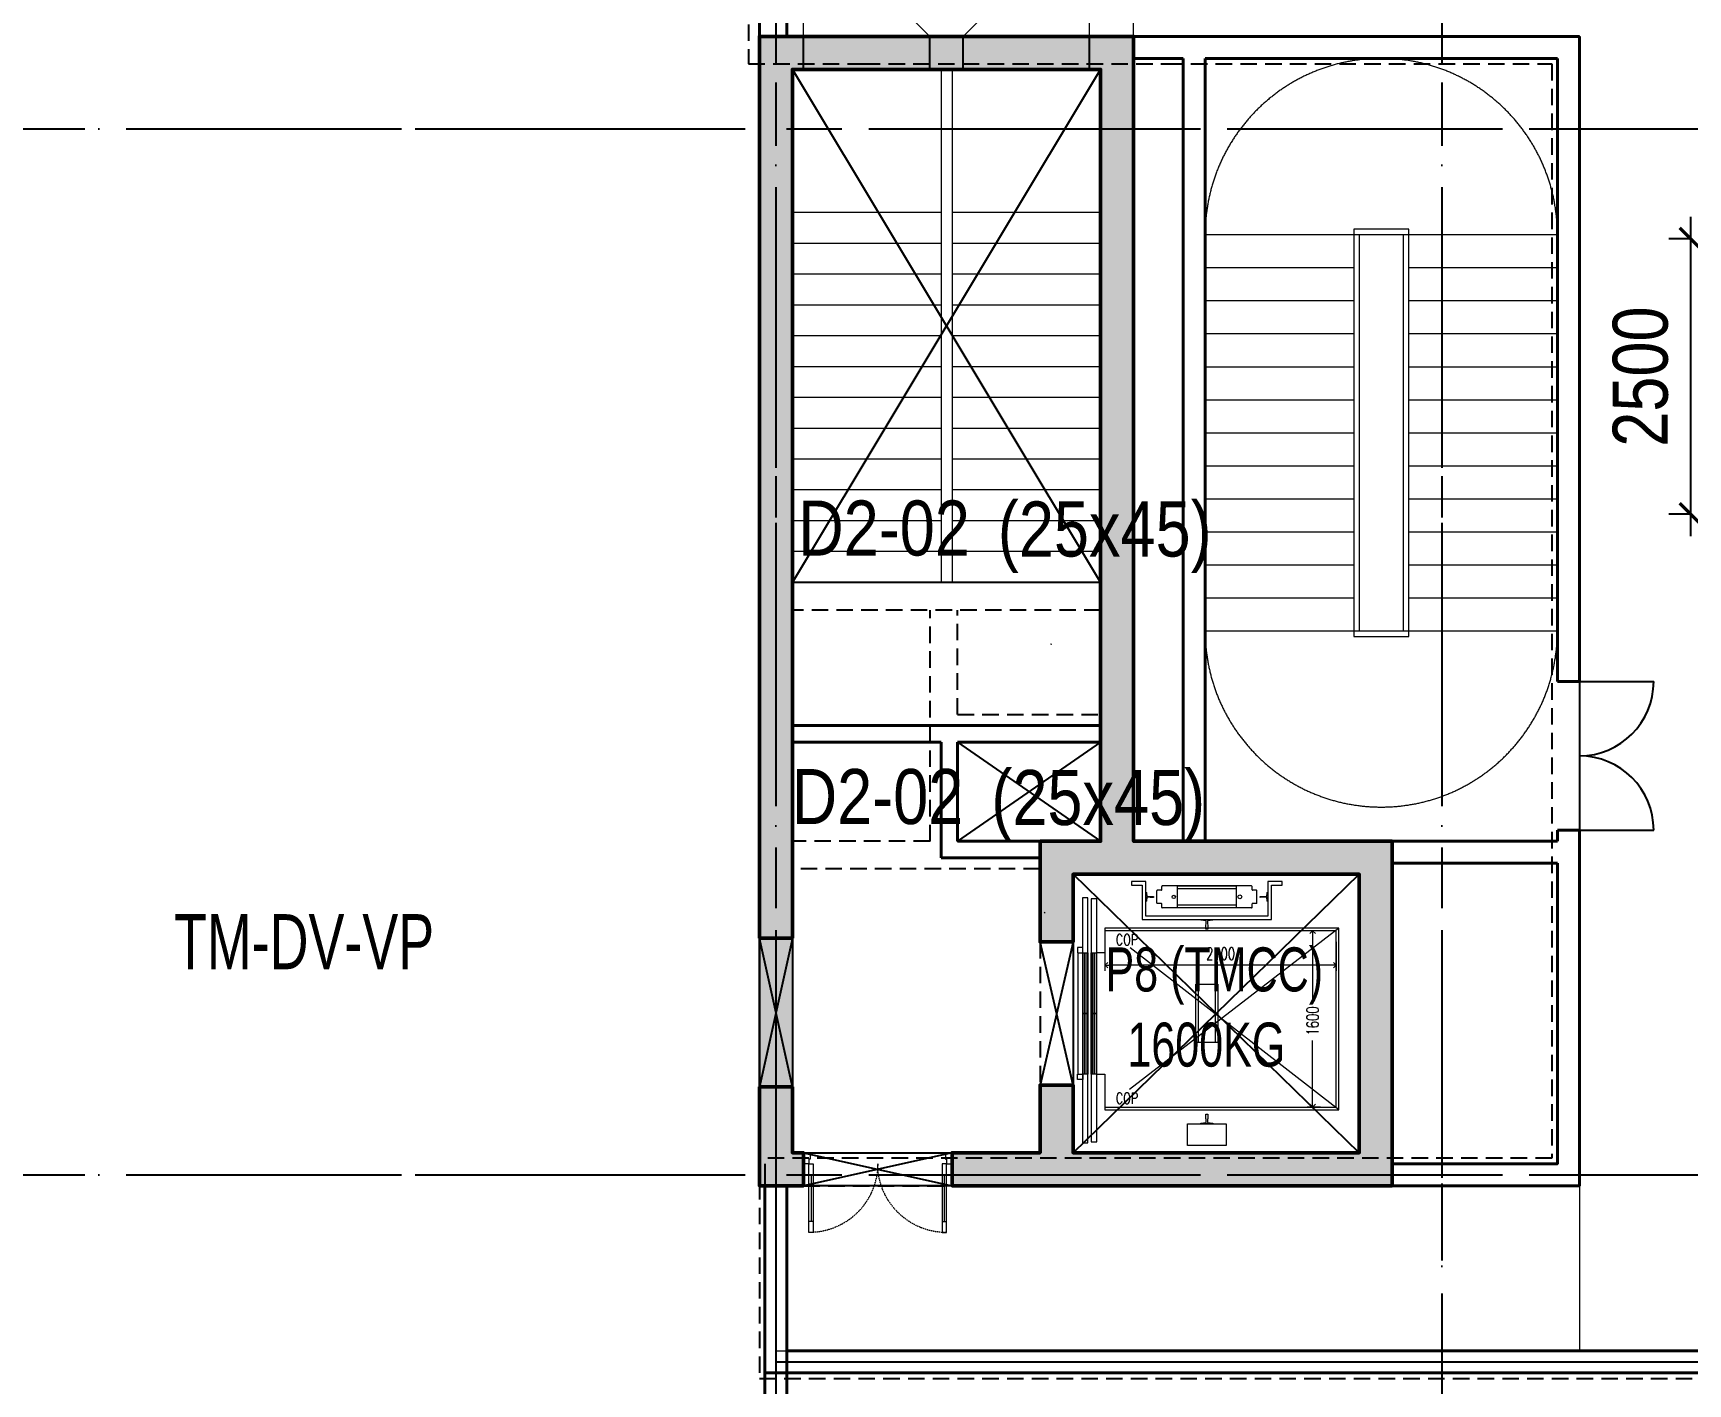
# Model space of a CAD drawing. Header units: millimetres. Extents: x -1534340 to 1713810, y -1348191 to 1114081.
# Drawn here: x 1315889 to 1330924, y -327226 to -314956 of the extents above; entities that cross this region are included whole.
import ezdxf
from ezdxf.enums import TextEntityAlignment as Align

# ---------------------------------------------------------------- set-up
doc = ezdxf.new("R2010")
doc.units = ezdxf.units.MM
doc.header["$LTSCALE"] = 100
doc.header["$PDMODE"] = 32
doc.header["$PDSIZE"] = 2.5
for name, pattern in [('CENTER2', [1.125, 0.75, -0.125, 0.125, -0.125]), ('DASHED', [4.5, 3, -1.5]), ('DASHED2', [0.375, 0.25, -0.125]), ('xref.asix of  podium$0$xref.asix of  podium$0$DASHDOT', [1, 0.5, -0.25, 0, -0.25]), ('xref.asix of  podium$0$xref.asix of  podium$0$Xref_ST_MBDV Cot vach 30.7.2022$0$ACAD_ISO02W100', [15, 12, -3]), ('Xref_ST_MBDV Cot vach 30.7.2022$0$HIDDEN2', [0.1875, 0.125, -0.0625])]:
    doc.linetypes.add(name, pattern=pattern)
for name, color, linetype in [('A-CORE-OTLN', 2, 'Continuous'), ('A-GLAZ', 135, 'Continuous'), ('ccu11-Khuat', 9, 'DASHED'), ('ccu11-Thay', 7, 'Continuous'), ('ccu12-Manh', 8, 'Continuous'), ('ccu12-Text', 31, 'Continuous'), ('ccu12-Thay', 7, 'Continuous'), ('ccu12-Truc', 13, 'CENTER2'), ('KC2-DIM', 251, 'Continuous'), ('KT-Hatch', 251, 'Continuous'), ('KT-Text', 7, 'Continuous'), ('xref.asix of  podium$0$xref.asix of  podium$0$KC2-DIM', 251, 'Continuous'), ('xref.asix of  podium$0$xref.asix of  podium$0$KT-Kich thuoc', 9, 'Continuous'), ('xref.asix of  podium$0$xref.asix of  podium$0$KT-Luoi truc South Tower', 8, 'xref.asix of  podium$0$xref.asix of  podium$0$DASHDOT'), ('xref.asix of  podium$0$xref.asix of  podium$0$KT-Net cot vach', 6, 'Continuous')]:
    doc.layers.add(name, color=color, linetype=linetype)
for name, color, linetype, lineweight in [('A-DOOR', 1, 'Continuous', 9), ('ccu12-Tencaukien', 9, 'Continuous', 15), ('D-building block', 8, 'Continuous', 13), ('KT-Chu viet', 255, 'Continuous', 20), ('KT-Net cat', 1, 'Continuous', 40), ('KT-Net cot vach', 6, 'Continuous', 50), ('KT-Net cua', 87, 'Continuous', 9), ('KT-Net thay', 7, 'Continuous', 15), ('TNG hungdh1', 3, 'Continuous', 13), ('xref.asix of  podium$0$xref.asix of  podium$0$Xref_ST_MBDV Cot vach 30.7.2022$0$KT-Noi that', 36, 'Continuous', 9)]:
    doc.layers.add(name, color=color, linetype=linetype, lineweight=lineweight)
doc.styles.add('Arial Narrow', font='ARIALN.TTF')
doc.styles.add('xref.asix of  podium$0$xref.asix of  podium$0$Xref_ST_MBDV Cot vach 30.7.2022$0$ROMANS', font='ROMANS.SHX')
doc.styles.add('xref.asix of  podium$0$xref.asix of  podium$0$Xref_ST_MBDV Cot vach 30.7.2022$0$xref.N.Cot vach tang N2$0$DIM', font='vnsimli.shx', dxfattribs={"width": 0.7})
doc.styles.add('Xref_ST_MBDV Cot vach 30.7.2022$0$Arial', font='arial.ttf', dxfattribs={"width": 0.7})
doc.dimstyles.new('ccu12-200', dxfattribs={"dimscale": 200, "dimtxt": 2.5, "dimasz": 1, "dimexe": 1, "dimexo": 2, "dimgap": 1, "dimtad": 1, "dimdec": 0, "dimrnd": 5, "dimdsep": 46, "dimtxsty": 'Arial Narrow', "dimblk": 'ARCHTICK', "dimcen": -1, "dimdle": 1, "dimclrd": 256, "dimclre": 256, "dimclrt": 3, "dimadec": 0, "dimazin": 2, "dimtfac": 0.1, "dimtdec": 0, "dimtmove": 0, "dimatfit": 1, "dimldrblk": 'ARCHTICK', "dimfxl": 1, "dimtvp": 0.833333, "dimtolj": 1, "dimtzin": 12, "dimarcsym": 0})
doc.dimstyles.new('xref.asix of  podium$0$xref.asix of  podium$0$Xref_ST_MBDV Cot vach 30.7.2022$0$xref.N.Cot vach tang N2$0$CCU 1-100 A1', dxfattribs={"dimscale": 100, "dimtxt": 2.2, "dimasz": 1, "dimexe": 1, "dimexo": 0, "dimgap": 1, "dimtad": 1, "dimdec": 0, "dimdsep": 46, "dimtxsty": 'xref.asix of  podium$0$xref.asix of  podium$0$Xref_ST_MBDV Cot vach 30.7.2022$0$xref.N.Cot vach tang N2$0$DIM', "dimblk1": 'xref.asix of  podium$0$xref.asix of  podium$0$Xref_ST_MBDV Cot vach 30.7.2022$0$xref.N.Cot vach tang N2$0$_ARCHTICK', "dimblk2": 'xref.asix of  podium$0$xref.asix of  podium$0$Xref_ST_MBDV Cot vach 30.7.2022$0$xref.N.Cot vach tang N2$0$_ARCHTICK', "dimsah": 1, "dimcen": 0, "dimdle": 1, "dimclrd": 256, "dimclre": 256, "dimclrt": 31, "dimadec": 0, "dimazin": 0, "dimtfac": 1, "dimtdec": 0, "dimtix": 1, "dimtmove": 2, "dimatfit": 3, "dimldrblk": 'xref.asix of  podium$0$xref.asix of  podium$0$Xref_ST_MBDV Cot vach 30.7.2022$0$xref.N.Cot vach tang N2$0$_ARCHTICK', "dimfxl": 8, "dimtolj": 1, "dimarcsym": 0})

# ---------------------------------------------------------------- blocks, each defined once
blk = doc.blocks.new('MBKC-T1-PN')
at = {"layer": 'ccu11-Khuat', "ltscale": 0.5, "elevation": 0}
blk.add_lwpolyline([(69738, -12327), (89787, -12327), (89787, -14487), (90835, -14487), (90835, -14487), (93582, -14487), (93582, -14487), (97087, -14487), (97087, -24427), (89887, -24427), (89887, -26427), (104610, -26427), (105347, -29849, -0.45071), (100591, -35427), (55456, -35427, -0.326962)], format="xyb", dxfattribs=at)
at = {"layer": 'ccu12-Thay', "ltscale": 0.5, "elevation": 0}
blk.add_lwpolyline([(69743, -12077), (90037, -12077), (90037, -14237), (91487, -14237), (91487, -14237), (93337, -14237), (93337, -14237), (97337, -14237), (97337, -24677), (90137, -24677), (90137, -26177), (104812, -26177), (105594, -29805, -0.451371), (100593, -35677), (55455, -35677, -0.326781)], format="xyb", dxfattribs=at)
blk = doc.blocks.new('Grid-ST-flat-3')
at = {"layer": 'ccu12-Truc', "ltscale": 30}
for p, q in [((398999.4, -66474.8), (398999.4, -104409.6)), ((405049.4, -66474.8), (405049.4, -104409.6)), ((366096.2, -72696.3), (425824, -72696.3)), ((366096.2, -82196.3), (425824, -82196.3))]:
    blk.add_line(p, q, dxfattribs=at)
blk = doc.blocks.new('LOI-B2-T1-PN')
at = {"layer": 'KT-Hatch'}
h = blk.add_hatch(dxfattribs=at)
h.set_pattern_fill('BTCT', color=256, scale=40)
h.set_pattern_definition([(50, (106559.85, -42147.03), (286.904, -25.1009), [30, -330]), (355, (106559.85, -42147.03), (-55.5005, 300.8769), [24, -264]), (100.4514, (106583.76, -42149.12), (231.4038, 275.7758), [25.496, -280.4568]), (46.1842, (106559.85, -42067.03), (426.8964, -66.2076), [45, -495]), (96.6356, (106595.43, -42072.55), (373.865, 389.647), [38.244, -420.685]), (351.1842, (106559.85, -42067.03), (373.865, 389.6474), [36, -396]), (21, (106599.85, -42087.03), (238.7628, -161.0476), [30, -330]), (326, (106599.85, -42087.03), (97.326, 290.06), [24, -264]), (71.4514, (106619.75, -42100.45), (336.089, 129.0122), [25.496, -280.4568]), (37.5, (106559.85, -42147.03), (4.86394, 133.15754), [0, -260.8, 0, -268, 0, -265]), (7.5, (106559.85, -42147.03), (105.2278, 157.7647), [0, -152.8, 0, -254.8, 0, -101]), (327.5, (106470.65, -42147.03), (213.52897, -9.02195), [0, -100, 0, -312, 0, -414]), (317.5, (106430.65, -42147.03), (233.2745, 40.042), [0, -130, 0, -207.2, 0, -294]), (45, (106559.85, -42147.03), (-106.066, 106.066), []), (45, (106630.57, -42147.03), (-106.066, 106.066), [])])
h.paths.add_polyline_path([(89887, -22427), (90187, -22427), (90187, -14537), (92987, -14537), (92987, -21547), (92437, -21547), (92437, -22462), (92737, -22462), (92737, -21847), (95337, -21847), (95337, -24377), (92737, -24377), (92737, -23762), (92437, -23762), (92437, -24377), (91637, -24377), (91637, -24677), (95637, -24677), (95637, -21547), (93287, -21547), (93287, -14237), (89887, -14237)])
h.paths.add_polyline_path([(90187, -23777), (89887, -23777), (89887, -24677), (90287, -24677), (90287, -24377), (90187, -24377)], flags=17)
at = {"ltscale": 0.5}
blk.add_lwpolyline([(92987, -19197), (90187, -19197)], dxfattribs=at)
blk.add_lwpolyline([(91687, -20647), (92987, -20647), (92987, -21547), (91687, -21547)], close=True, dxfattribs=at)
at = {"layer": 'ccu11-Khuat', "ltscale": 0.5}
for points in [[(92987, -19447), (90187, -19447)], [(91437, -21547), (91437, -19447)], [(91687, -20397), (91687, -19447)], [(91687, -20397), (92987, -20397)], [(91437, -21547), (90187, -21547)], [(92437, -21797), (90187, -21797)]]:
    blk.add_lwpolyline(points, dxfattribs=at)
at = {"layer": 'ccu11-Khuat', "color": 6, "ltscale": 0.5}
for points in [[(89887, -22427), (89887, -23777)], [(92437, -22462), (92437, -23762)], [(90287, -24677), (91637, -24677)]]:
    blk.add_lwpolyline(points, dxfattribs=at)
at = {"layer": 'ccu11-Thay', "color": 6, "ltscale": 0.5}
for points in [[(90187, -22427), (90187, -23777)], [(92737, -22462), (92737, -23762)], [(90287, -24377), (91637, -24377)]]:
    blk.add_lwpolyline(points, dxfattribs=at)
at = {"layer": 'ccu12-Manh', "ltscale": 0.5}
for p, q in [((91687, -20647), (92987, -21547)), ((92987, -20647), (91687, -21547))]:
    blk.add_line(p, q, dxfattribs=at)
for points in [[(90187, -14537), (92987, -19197)], [(90187, -19197), (92987, -14537)], [(92737, -21847), (95337, -24377)], [(92737, -24377), (95337, -21847)]]:
    blk.add_lwpolyline(points, dxfattribs=at)
at = {"layer": 'KC2-DIM', "ltscale": 0.5}
for points in [[(91687, -21547), (91687, -20647)], [(91687, -20647), (92987, -20647)], [(90187, -22427), (89887, -23777)], [(90187, -23777), (89887, -22427)], [(92737, -22462), (92437, -23762)], [(92737, -23762), (92437, -22462)], [(90287, -24377), (91637, -24677)], [(91637, -24377), (90287, -24677)]]:
    blk.add_lwpolyline(points, dxfattribs=at)
at = {"layer": 'KT-Net cot vach'}
for p, q in [((90187, -22427), (89887, -22427)), ((90187, -23777), (89887, -23777)), ((92437, -23762), (92437, -24377)), ((92737, -23762), (92437, -23762)), ((92737, -23762), (92737, -24377)), ((91637, -24377), (92437, -24377)), ((91637, -24677), (95637, -24677))]:
    blk.add_line(p, q, dxfattribs=at)
for points in [[(89887, -22427), (89887, -14237), (93287, -14237), (93287, -21547), (95637, -21547)], [(95637, -21547), (95637, -24677), (91637, -24677), (91637, -24377), (92437, -24377), (92437, -23762), (92737, -23762), (92737, -24377), (95337, -24377), (95337, -21847), (92737, -21847), (92737, -22462), (92437, -22462), (92437, -21547), (92987, -21547), (92987, -14537), (90187, -14537), (90187, -22427)], [(90187, -23777), (90187, -24377), (90287, -24377), (90287, -24677), (89887, -24677), (89887, -23777)]]:
    blk.add_lwpolyline(points, dxfattribs=at)
blk = doc.blocks.new('*U704')
at = {"layer": 'ccu12-Tencaukien', "color": 8, "ltscale": 10000}
blk.add_line((360.7, -155.3), (354.4, -155.3), dxfattribs=at)
at = {"layer": 'ccu12-Text', "color": 2, "style": 'Arial Narrow', "width": 0.8}
blk.add_attdef('SH', text='', height=300, dxfattribs=at).set_placement((275.6, 5.9), align=Align.BOTTOM_RIGHT)
at = {"layer": 'ccu12-Text', "color": 31, "style": 'Arial Narrow', "width": 0.8}
for tag, p in [('(', (507.5, -75.4)), ('KT', (632.6, -75.4)), (')', (962.9, -75.4))]:
    blk.add_attdef(tag, text='', height=250, dxfattribs=at).set_placement(p, align=Align.BOTTOM_LEFT)
blk = doc.blocks.new('_ARCHTICK')
at = {"color": 0, "linetype": 'ByBlock', "const_width": 0.15}
blk.add_lwpolyline([(-0.5, -0.5), (0.5, 0.5)], dxfattribs=at)
blk = doc.blocks.new('*D1392')
at = {"layer": 'Defpoints', "color": 0, "ltscale": 0.5, "transparency": 16777216}
for p in [(1330949, -316826), (1331338, -316826), (1331338, -319326)]:
    blk.add_point(p, dxfattribs=at)
at = {"layer": 'KC2-DIM', "lineweight": -2, "ltscale": 0.5, "transparency": 16777216}
for p, q in [((1330949, -319526), (1330949, -316626)), ((1330938, -316826), (1330749, -316826)), ((1330938, -319326), (1330749, -319326))]:
    blk.add_line(p, q, dxfattribs=at)
at = {"layer": 'KC2-DIM', "lineweight": -2, "ltscale": 0.5, "transparency": 16777216, "xscale": 200, "yscale": 200, "zscale": 200}
for p, rotation in [((1330949, -316826), 90), ((1330949, -319326), 270)]:
    blk.add_blockref('_ARCHTICK', p, dxfattribs=dict(at, rotation=rotation))
at = {"layer": 'KC2-DIM', "color": 3, "ltscale": 0.5, "transparency": 16777216, "insert": (1330494, -318076), "char_height": 500, "attachment_point": 5, "rotation": 90, "style": 'Arial Narrow', "bg_fill": 3, "box_fill_scale": 1.1, "bg_fill_color": 256, "bg_fill_true_color": 13158600, "bg_fill_transparency": 0}
blk.add_mtext('\\A1;2500', dxfattribs=at)
blk = doc.blocks.new('xref.asix of  podium$0$xref.asix of  podium$0$MBCot-PN-flat-22')
at = {"layer": 'xref.asix of  podium$0$xref.asix of  podium$0$KT-Net cot vach'}
h = blk.add_hatch(dxfattribs=at)
h.set_pattern_fill('1BETONG2-BOP', color=250, scale=30, style=0, pattern_type=2)
h.set_pattern_definition([(50, (179476.67, -29085.69), (215.17805, -18.82564), [22.5, -247.5]), (355, (179476.67, -29085.69), (-41.6254, 225.65764), [18, -198]), (100.4514, (179494.6, -29087.26), (173.5528, 206.83186), [19.12206, -210.34263]), (46.1842, (179476.67, -29025.7), (320.1723, -49.6557), [33.75, -371.25]), (96.6356, (179503.35, -29029.82), (280.3988, 292.2354), [28.6831, -315.5139]), (351.1842, (179476.67, -29025.7), (280.3986, 292.2356), [27, -297]), (21, (179506.67, -29040.69), (179.0721, -120.78567), [22.5, -247.5]), (226, (179506.67, -29040.69), (201.56464, -109.66194), [18, -198]), (71.4514, (179521.6, -29050.75), (252.0668, 96.75915), [19.12206, -210.34263]), (67.5, (179476.67, -29085.69), (-46.774855, 88.31234), [0, -195.6, 0, -201, 0, -198.75]), (4.5, (179476.67, -29085.69), (85.00528, 114.03096), [0, -114.6, 0, -191.1, 0, -75.75]), (327.5, (179409.77, -29085.69), (160.14673, -6.76646), [0, -75, 0, -234, 0, -310.5]), (317.5, (179379.77, -29085.69), (174.95585, 30.0315), [0, -97.5, 0, -155.4, 0, -220.5]), (315, (179476.67, -29085.69), (90.15611, 90.15611), []), (315, (179476.67, -29048.94), (90.15611, 90.15611), [])])
h.paths.add_polyline_path([(95637, -21547), (95637, -24677), (91637, -24677), (91637, -24377), (92437, -24377), (92437, -23762), (92737, -23762), (92737, -24377), (95337, -24377), (95337, -21847), (92737, -21847), (92737, -22462), (92437, -22462), (92437, -21547), (92987, -21547), (92987, -14537), (90187, -14537), (90187, -24377), (90287, -24377), (90287, -24677), (89887, -24677), (89887, -14237), (93287, -14237), (93287, -21547)])
for p, q in [((92437, -23762), (92437, -24377)), ((92737, -23762), (92737, -24377)), ((90287, -24677), (90287, -24377)), ((91637, -24377), (92437, -24377)), ((91637, -24677), (91637, -24377)), ((91637, -24677), (95637, -24677))]:
    blk.add_line(p, q, dxfattribs=at)
blk.add_lwpolyline([(95637, -21547), (95637, -24677), (91637, -24677), (91637, -24377), (92437, -24377), (92437, -23762), (92737, -23762), (92737, -24377), (95337, -24377), (95337, -21847), (92737, -21847), (92737, -22462), (92437, -22462), (92437, -21547), (92987, -21547), (92987, -14537), (90187, -14537), (90187, -24377), (90287, -24377), (90287, -24677), (89887, -24677), (89887, -14237), (93287, -14237), (93287, -21547), (95637, -21547)], dxfattribs=at)
blk = doc.blocks.new('xref.asix of  podium$0$xref.asix of  podium$0$Asix South Tower')
at = {"layer": 'xref.asix of  podium$0$xref.asix of  podium$0$KT-Luoi truc South Tower', "ltscale": 10}
for p, q in [((-16523, 33491.9), (-16523, -4459.1)), ((-10473, 33491.9), (-10473, -4459.1)), ((-49426.2, 27070.4), (10118.8, 27070.4)), ((-49426.2, 17570.4), (10118.8, 17570.4))]:
    blk.add_line(p, q, dxfattribs=at)
blk = doc.blocks.new('xref.asix of  podium$0$xref.asix of  podium$0$Xref_ST_MBDV Cot vach 30.7.2022$0$xref.N.Cot vach tang N2$0$_Open90')
at = {"color": 0, "linetype": 'ByBlock', "lineweight": -2}
for p, q in [((0, 0), (-1, 0)), ((-0.5, 0.5), (0, 0)), ((0, 0), (-0.5, -0.5))]:
    blk.add_line(p, q, dxfattribs=at)
blk = doc.blocks.new('*D2762')
at = {"layer": 'Defpoints', "color": 0, "transparency": 16777216}
for p in [(-424, -515), (-353, -515, 0), (-353, -2115, 0)]:
    blk.add_point(p, dxfattribs=at)
at = {"layer": 'xref.asix of  podium$0$xref.asix of  podium$0$Xref_ST_MBDV Cot vach 30.7.2022$0$KT-Noi that', "color": 5, "transparency": 16777216}
for p, q in [((-353, -515), (-474, -515)), ((-424, -565), (-424, -1155)), ((-424, -2065), (-424, -1512)), ((-353, -2115), (-474, -2115))]:
    blk.add_line(p, q, dxfattribs=at)
at = {"layer": 'xref.asix of  podium$0$xref.asix of  podium$0$Xref_ST_MBDV Cot vach 30.7.2022$0$KT-Noi that', "color": 5, "transparency": 16777216, "xscale": 50, "yscale": 50, "zscale": 50}
for p, rotation in [((-424, -515), 90), ((-424, -2115), 270)]:
    blk.add_blockref('xref.asix of  podium$0$xref.asix of  podium$0$Xref_ST_MBDV Cot vach 30.7.2022$0$xref.N.Cot vach tang N2$0$_Open90', p, dxfattribs=dict(at, rotation=rotation))
at = {"layer": 'xref.asix of  podium$0$xref.asix of  podium$0$Xref_ST_MBDV Cot vach 30.7.2022$0$KT-Noi that', "color": 5, "transparency": 16777216, "insert": (-424, -1333), "char_height": 110, "attachment_point": 5, "rotation": 90, "style": 'xref.asix of  podium$0$xref.asix of  podium$0$Xref_ST_MBDV Cot vach 30.7.2022$0$xref.N.Cot vach tang N2$0$DIM'}
blk.add_mtext('\\A1;1600', dxfattribs=at)
blk = doc.blocks.new('xref.asix of  podium$0$xref.asix of  podium$0$Xref_ST_MBDV Cot vach 30.7.2022$0$xref.N.Cot vach tang N2$0$_ARCHTICK')
at = {"color": 0, "linetype": 'ByBlock', "const_width": 0.15}
blk.add_lwpolyline([(-0.5, -0.5), (0.5, 0.5)], dxfattribs=at)
blk = doc.blocks.new('*D2763')
at = {"layer": 'Defpoints', "color": 0, "transparency": 16777216}
for p in [(-2310, -615), (-210, -615), (-2310, -827)]:
    blk.add_point(p, dxfattribs=at)
at = {"layer": 'xref.asix of  podium$0$xref.asix of  podium$0$Xref_ST_MBDV Cot vach 30.7.2022$0$KT-Noi that', "color": 5, "transparency": 16777216}
for p, q in [((-2310, -615), (-2310, -877)), ((-210, -615), (-210, -877)), ((-260, -827), (-2260, -827))]:
    blk.add_line(p, q, dxfattribs=at)
at = {"layer": 'xref.asix of  podium$0$xref.asix of  podium$0$Xref_ST_MBDV Cot vach 30.7.2022$0$KT-Noi that', "color": 5, "transparency": 16777216, "xscale": 50, "yscale": 50, "zscale": 50, "rotation": 180}
blk.add_blockref('xref.asix of  podium$0$xref.asix of  podium$0$Xref_ST_MBDV Cot vach 30.7.2022$0$xref.N.Cot vach tang N2$0$_Open90', (-2310, -827), dxfattribs=at)
at = {"layer": 'xref.asix of  podium$0$xref.asix of  podium$0$Xref_ST_MBDV Cot vach 30.7.2022$0$KT-Noi that', "color": 5, "transparency": 16777216, "xscale": 50, "yscale": 50, "zscale": 50}
blk.add_blockref('xref.asix of  podium$0$xref.asix of  podium$0$Xref_ST_MBDV Cot vach 30.7.2022$0$xref.N.Cot vach tang N2$0$_Open90', (-210, -827), dxfattribs=at)
at = {"layer": 'xref.asix of  podium$0$xref.asix of  podium$0$Xref_ST_MBDV Cot vach 30.7.2022$0$KT-Noi that', "color": 5, "transparency": 16777216, "insert": (-1260, -722), "char_height": 110, "attachment_point": 5, "style": 'xref.asix of  podium$0$xref.asix of  podium$0$Xref_ST_MBDV Cot vach 30.7.2022$0$xref.N.Cot vach tang N2$0$DIM'}
blk.add_mtext('\\A1;2100', dxfattribs=at)
blk = doc.blocks.new('NHÀ TRE T1')
at = {"layer": 'A-CORE-OTLN'}
for p, q in [((17500, 10140, 0), (17500, 10440, 0)), ((18650, 10140, 0), (18650, 10440, 0)), ((18950, 10140, 0), (18950, 10440, 0)), ((20100, 10140, 0), (20100, 10440, 0)), ((17400, 4030, 0), (17400, 300, 0)), ((22850, 3130, 0), (20950, 3130, 0)), ((22850, 3130, 0), (22850, 0, 0)), ((17400, 300, 0), (17500, 300, 0)), ((17500, 300, 0), (17500, 0, 0)), ((18850, 300, 0), (19650, 300, 0)), ((18850, 300, 0), (18850, 0, 0))]:
    blk.add_line(p, q, dxfattribs=at)
at = {"layer": 'A-CORE-OTLN', "elevation": 0}
for points in [[(17500, 10440), (17100, 10440), (17100, 0), (17500, 0)], [(18950, 10440), (18650, 10440)], [(18850, 0), (22850, 0), (22850, 3130), (20500, 3130), (20500, 10440), (20100, 10440)], [(17500, 10140), (17400, 10140), (17400, 4180)], [(18950, 10140), (18650, 10140)], [(20200, 4180), (20200, 10140), (20100, 10140)], [(24550, 4580), (25225, 4580)], [(20200, 3130), (20200, 4030)], [(24550, 3230), (25225, 3230)], [(20200, 2830), (19950, 2830), (19950, 2215), (19650, 2215), (19650, 3130), (20200, 3130)], [(19950, 300), (22550, 300), (22550, 2830), (20200, 2830)], [(19650, 300), (19650, 915), (19950, 915), (19950, 300)]]:
    blk.add_lwpolyline(points, dxfattribs=at)
at = {"layer": 'A-CORE-OTLN'}
for centre, start, end in [((24550, 4580, 0), 270, 0), ((24550, 3230, 0), 0, 90)]:
    blk.add_arc(centre, 675, start, end, dxfattribs=at)
at = {"layer": 'D-building block'}
blk.add_line((20500, 10440, 0), (20500, 12600, 0), dxfattribs=at)
at = {"layer": 'D-building block', "linetype": 'DASHED2', "ltscale": 1000}
for centre, start, end in [((22750, 8640, 0), 0, 180), ((22750, 5040, 0), 180, 0)]:
    blk.add_arc(centre, 1600, start, end, dxfattribs=at)
at = {"layer": 'KT-Net cat'}
for p, q in [((20500, 10440, 0), (24550, 10440, 0)), ((20200, 4180, 0), (17400, 4180, 0)), ((18750, 4030, 0), (17400, 4030, 0)), ((18750, 4030, 0), (18750, 2980, 0)), ((20200, 4030, 0), (18900, 4030, 0)), ((18900, 4030, 0), (18900, 3130, 0)), ((18900, 3130, 0), (19650, 3130, 0)), ((18750, 2980, 0), (19650, 2980, 0))]:
    blk.add_line(p, q, dxfattribs=at)
at = {"layer": 'KT-Net cat', "elevation": 0}
for points in [[(17100, 10440), (17100, 12600), (17350, 12600), (17350, 10440)], [(24550, 4580), (24550, 10440)], [(20500, 10240), (20950, 10240)], [(20950, 10240), (20950, 3130)], [(21150, 10240), (21150, 3130)], [(21150, 10240), (24350, 10240)], [(24350, 10240), (24350, 4580)], [(24350, 4580), (24550, 4580)], [(22850, 0), (24550, 0), (24550, 3230)], [(24350, 3230), (24350, 3130)], [(24350, 3230), (24550, 3230)], [(22850, 3130), (24350, 3130)], [(22850, 2930), (24350, 2930)], [(22850, 200), (24350, 200), (24350, 2930)], [(17350, -1700), (17150, -1700), (17150, 0), (17350, 0), (17350, -1500)], [(17350, -1700), (32064, -1700), (32064, -1500), (17350, -1500)]]:
    blk.add_lwpolyline(points, dxfattribs=at)
at = {"layer": 'KT-Net cua', "elevation": 0}
for points in [[(17500, 10440), (17500, 11590), (18650, 10440)], [(20100, 10440), (20100, 11590), (18950, 10440)]]:
    blk.add_lwpolyline(points, dxfattribs=at)
at = {"layer": 'KT-Net thay'}
for p, q in [((18750, 8840, 0), (17400, 8840, 0)), ((20200, 8840, 0), (18850, 8840, 0)), ((18750, 8560, 0), (17400, 8560, 0)), ((20200, 8560, 0), (18850, 8560, 0)), ((18750, 8280, 0), (17400, 8280, 0)), ((20200, 8280, 0), (18850, 8280, 0)), ((18750, 8000, 0), (17400, 8000, 0)), ((20200, 8000, 0), (18850, 8000, 0)), ((18750, 7720, 0), (17400, 7720, 0)), ((20200, 7720, 0), (18850, 7720, 0)), ((18750, 7440, 0), (17400, 7440, 0)), ((20200, 7440, 0), (18850, 7440, 0)), ((18750, 7160, 0), (17400, 7160, 0)), ((20200, 7160, 0), (18850, 7160, 0)), ((18750, 6880, 0), (17400, 6880, 0)), ((20200, 6880, 0), (18850, 6880, 0)), ((18750, 6600, 0), (17400, 6600, 0)), ((20200, 6600, 0), (18850, 6600, 0)), ((18750, 6320, 0), (17400, 6320, 0)), ((20200, 6320, 0), (18850, 6320, 0)), ((18750, 6040, 0), (17400, 6040, 0)), ((20200, 6040, 0), (18850, 6040, 0)), ((18750, 5760, 0), (17400, 5760, 0)), ((20200, 5760, 0), (18850, 5760, 0)), ((20200, 5480, 0), (17400, 5480, 0))]:
    blk.add_line(p, q, dxfattribs=at)
at = {"layer": 'KT-Net thay', "elevation": 0}
for points in [[(18750, 10140), (18750, 5480)], [(18850, 10140), (18850, 5480)], [(21150, 8640), (24350, 8640)], [(22550, 8640), (22550, 5040)], [(22950, 8640), (22950, 5040)], [(21150, 8340), (22500, 8340)], [(23000, 8340), (24350, 8340)], [(21150, 8040), (22500, 8040)], [(23000, 8040), (24350, 8040)], [(21150, 7740), (22500, 7740)], [(23000, 7740), (24350, 7740)], [(21150, 7440), (22500, 7440)], [(23000, 7440), (24350, 7440)], [(21150, 7140), (22500, 7140)], [(23000, 7140), (24350, 7140)], [(21150, 6840), (22500, 6840)], [(23000, 6840), (24350, 6840)], [(21150, 6540), (22500, 6540)], [(23000, 6540), (24350, 6540)], [(21150, 6240), (22500, 6240)], [(23000, 6240), (24350, 6240)], [(21150, 5940), (22500, 5940)], [(23000, 5940), (24350, 5940)], [(21150, 5640), (22500, 5640)], [(23000, 5640), (24350, 5640)], [(21150, 5340), (22500, 5340)], [(23000, 5340), (24350, 5340)], [(21150, 5040), (24350, 5040)]]:
    blk.add_lwpolyline(points, dxfattribs=at)
blk.add_lwpolyline([(23000, 4990), (23000, 8690), (22500, 8690), (22500, 4990)], close=True, dxfattribs=at)
at = {"layer": 'KT-Text', "extrusion": (-8.16706e-08, 6.125e-10, 1), "style": 'Xref_ST_MBDV Cot vach 30.7.2022$0$Arial', "width": 0.7}
blk.add_text('P8 (TMCC)', height=400, dxfattribs=at).set_placement((21233, 1765, 1), align=Align.CENTER)
at = {"layer": 'KT-Text', "style": 'Xref_ST_MBDV Cot vach 30.7.2022$0$Arial', "width": 0.7}
blk.add_text('1600KG', height=400, dxfattribs=at).set_placement((21161, 1082, 0), align=Align.CENTER)
blk = doc.blocks.new('*U2307')
for p, q in [((-1260, 525), (-1300, 525)), ((-1280, 100), (-1280, 525)), ((-90, 525), (-50, 525)), ((-70, 100), (-70, 525)), ((-1260, 100), (-1300, 100)), ((-90, 100), (-50, 100))]:
    blk.add_line(p, q)
for points in [[(-1300, 0), (-1260, 0), (-1260, 625), (-1300, 625)], [(-50, 0), (-90, 0), (-90, 625), (-50, 625)], [(-1350, -100), (-1290, -100), (-1290, -40), (-1300, -40), (-1300, 0), (-1350, 0)], [(0, -100), (-60, -100), (-60, -40), (-50, -40), (-50, 0), (0, 0)]]:
    blk.add_lwpolyline(points, close=True)
at = {"linetype": 'Xref_ST_MBDV Cot vach 30.7.2022$0$HIDDEN2'}
for centre, start, end in [((-1300, 0), 0, 90), ((-50, 0), 90, 180)]:
    blk.add_arc(centre, 625, start, end, dxfattribs=at)
blk = doc.blocks.new('xref.asix of  podium$0$xref.asix of  podium$0$Xref_ST_MBDV Cot vach 30.7.2022$0$TMCC')
at = {"layer": 'xref.asix of  podium$0$xref.asix of  podium$0$Xref_ST_MBDV Cot vach 30.7.2022$0$KT-Noi that', "linetype": 'Continuous', "ltscale": 2}
for p, q in [((-1798.8, -146, 0), (-1834.7, -146, 0)), ((-1794.2, -141.4, 0), (-1794.2, -110.6, 0)), ((-978.4, -106, 0), (-1789.6, -106, 0)), ((-1652, -306, 0), (-1652, -106, 0)), ((-1652, -106, 0), (-1118, -106, 0)), ((-1652, -281, 0), (-1652, -131, 0)), ((-1652, -131, 0), (-1118, -131, 0)), ((-1118, -106, 0), (-1118, -306, 0)), ((-1118, -131, 0), (-1118, -281, 0)), ((-973.8, -141.4, 0), (-973.8, -110.6, 0)), ((-933.9, -146, 0), (-969.2, -146, 0)), ((-2515, -215, 0), (-2515, -2440, 0)), ((-2465, -215, 0), (-2515, -215, 0)), ((-2465, -2440, 0), (-2465, -215, 0)), ((-1938.3, -164.7, 0), (-1932.3, -167.2, 0)), ((-1938.3, -247.2, 0), (-1938.3, -164.7, 0)), ((-1932.3, -244.7, 0), (-1938.3, -247.2, 0)), ((-1932.3, -167.2, 0), (-1930.1, -202.2, 0)), ((-1930.1, -209.7, 0), (-1932.3, -244.7, 0)), ((-1930.1, -202.2, 0), (-1905.4, -202.2, 0)), ((-1905.4, -209.7, 0), (-1930.1, -209.7, 0)), ((-1905.4, -202.2, 0), (-1895.4, -202, 0)), ((-1895.4, -210.5, 0), (-1905.4, -209.7, 0)), ((-1895.4, -202, 0), (-1870, -201.5, 0)), ((-1870, -210.5, 0), (-1895.4, -210.5, 0)), ((-1870, -201.5, 0), (-1870, -210.5, 0)), ((-1839.3, -261.4, 0), (-1839.3, -150.6, 0)), ((-1798.8, -266, 0), (-1834.7, -266, 0)), ((-1794.2, -301.4, 0), (-1794.2, -270.6, 0)), ((-1118, -281, 0), (-1652, -281, 0)), ((-973.8, -301.4, 0), (-973.8, -270.6, 0)), ((-933.9, -266, 0), (-969.2, -266, 0)), ((-929.3, -261.4, 0), (-929.3, -150.6, 0)), ((-900, -210.5, 0), (-900, -201.5, 0)), ((-900, -201.5, 0), (-874.6, -201.5, 0)), ((-874.6, -210, 0), (-900, -210.5, 0)), ((-874.6, -201.5, 0), (-864.6, -202.2, 0)), ((-864.6, -209.7, 0), (-874.6, -210, 0)), ((-864.6, -202.2, 0), (-840, -202.2, 0)), ((-840, -209.7, 0), (-864.6, -209.7, 0)), ((-840, -202.2, 0), (-837.8, -167.2, 0)), ((-837.8, -244.7, 0), (-840, -209.7, 0)), ((-837.8, -167.2, 0), (-831.8, -164.7, 0)), ((-831.8, -247.2, 0), (-837.8, -244.7, 0)), ((-831.8, -164.7, 0), (-831.8, -247.2, 0)), ((-978.4, -306, 0), (-1789.6, -306, 0)), ((-1118, -306, 0), (-1652, -306, 0)), ((-1439.5, -419, 0), (-1442, -411, 0)), ((-1442, -411, 0), (-1328, -411, 0)), ((-1390, -423, 0), (-1439.5, -419, 0)), ((-1390, -452, 0), (-1390, -423, 0)), ((-1330.5, -419, 0), (-1380, -423, 0)), ((-1380, -423, 0), (-1380, -452, 0)), ((-1328, -411, 0), (-1330.5, -419, 0)), ((-185, -490, 0), (-2310, -490, 0)), ((-2310, -490, 0), (-2310, -515, 0)), ((-210, -515, 0), (-2310, -515, 0)), ((-2310, -515, 0), (-2310, -715, 0)), ((-1393, -462, 0), (-1390, -452, 0)), ((-1393, -500, 0), (-1393, -462, 0)), ((-1377, -500, 0), (-1393, -500, 0)), ((-1380, -452, 0), (-1377, -462, 0)), ((-1377, -462, 0), (-1377, -500, 0)), ((-210, -2115, 0), (-210, -515, 0)), ((-185, -2140, 0), (-185, -490, 0)), ((-2510, -665, 0), (-2560, -665, 0)), ((-2560, -665, 0), (-2560, -715, 0)), ((-2560, -715, 0), (-2510, -715, 0)), ((-2555, -1815, 0), (-2555, -715, 0)), ((-2510, -715, 0), (-2510, -665, 0)), ((-2310, -715, 0), (-2385, -715, 0)), ((-1485, -1000, 0), (-1285, -1000, 0)), ((-1485, -1530, 0), (-1485, -1000, 0)), ((-1460, -1000, 0), (-1310, -1000, 0)), ((-1460, -1530, 0), (-1460, -1000, 0)), ((-1310, -1000, 0), (-1310, -1530, 0)), ((-1285, -1000, 0), (-1285, -1530, 0)), ((-1285, -1530, 0), (-1485, -1530, 0)), ((-1310, -1530, 0), (-1460, -1530, 0)), ((-2560, -1865, 0), (-2560, -1815, 0)), ((-2560, -1815, 0), (-2510, -1815, 0)), ((-2510, -1865, 0), (-2560, -1865, 0)), ((-2510, -1815, 0), (-2510, -1865, 0)), ((-2385, -1815, 0), (-2310, -1815, 0)), ((-2310, -1815, 0), (-2310, -2115, 0)), ((-2310, -2115, 0), (-210, -2115, 0)), ((-2310, -2115, 0), (-2310, -2140, 0)), ((-2310, -2140, 0), (-185, -2140, 0)), ((-1393, -2218, 0), (-1393, -2180, 0)), ((-1393, -2180, 0), (-1377, -2180, 0)), ((-1390, -2228, 0), (-1393, -2218, 0)), ((-1390, -2257, 0), (-1390, -2228, 0)), ((-1377, -2218, 0), (-1380, -2228, 0)), ((-1380, -2228, 0), (-1380, -2257, 0)), ((-1377, -2180, 0), (-1377, -2218, 0)), ((-1442, -2269, 0), (-1439.5, -2261, 0)), ((-1328, -2269, 0), (-1442, -2269, 0)), ((-1439.5, -2261, 0), (-1390, -2257, 0)), ((-1380, -2257, 0), (-1330.5, -2261, 0)), ((-1330.5, -2261, 0), (-1328, -2269, 0)), ((-2515, -2440, 0), (-2465, -2440, 0))]:
    blk.add_line(p, q, dxfattribs=at)
at = {"layer": 'xref.asix of  podium$0$xref.asix of  podium$0$Xref_ST_MBDV Cot vach 30.7.2022$0$KT-Noi that', "linetype": 'xref.asix of  podium$0$xref.asix of  podium$0$Xref_ST_MBDV Cot vach 30.7.2022$0$ACAD_ISO02W100', "ltscale": 2}
for p, q in [((-185, -490, 0), (-2310, -2127.5, 0)), ((-185, -2140, 0), (-2310, -490, 0))]:
    blk.add_line(p, q, dxfattribs=at)
at = {"layer": 'xref.asix of  podium$0$xref.asix of  podium$0$Xref_ST_MBDV Cot vach 30.7.2022$0$KT-Noi that', "linetype": 'Continuous', "ltscale": 2, "elevation": 0}
for points in [[(-1385, -411), (-796.8, -411), (-796.8, -100), (-701.8, -100), (-701.8, -65), (-831.8, -65), (-831.8, -381), (-1385, -381), (-1938.3, -381), (-1938.3, -65), (-2068.3, -65), (-2068.3, -100), (-1973.3, -100), (-1973.3, -411), (-1385, -411)], [(-2385, -2430), (-2385, -225), (-2435, -225), (-2435, -2430)], [(-2510, -715), (-2465, -715), (-2465, -1265), (-2510, -1265)], [(-2435, -715), (-2390, -715), (-2390, -1265), (-2435, -1265)], [(-2510, -1265), (-2465, -1265), (-2465, -1815), (-2510, -1815)], [(-2435, -1265), (-2390, -1265), (-2390, -1815), (-2435, -1815)], [(-1385, -2269), (-1210, -2269), (-1210, -2465), (-1385, -2465), (-1560, -2465), (-1560, -2269), (-1385, -2269)]]:
    blk.add_lwpolyline(points, close=True, dxfattribs=at)
for points in [[(-2495, -1265), (-2495, -715)], [(-2480, -1265), (-2480, -715)], [(-2420, -1265), (-2420, -715)], [(-2405, -1265), (-2405, -715)], [(-2495, -1815), (-2495, -1265)], [(-2480, -1815), (-2480, -1265)], [(-2420, -1815), (-2420, -1265)], [(-2405, -1815), (-2405, -1265)]]:
    blk.add_lwpolyline(points, dxfattribs=at)
at = {"layer": 'xref.asix of  podium$0$xref.asix of  podium$0$Xref_ST_MBDV Cot vach 30.7.2022$0$KT-Noi that', "linetype": 'Continuous', "ltscale": 2}
for centre, radius in [((-1685, -206, 0), 14.5), ((-1085, -206, 0), 17.5)]:
    blk.add_circle(centre, radius, dxfattribs=at)
for centre, start, end in [((-1834.7, -150.6, 0), 90, 180), ((-1798.8, -141.4, 0), 270, 0), ((-1789.6, -110.6, 0), 90, 180), ((-978.4, -110.6, 0), 0, 90), ((-969.2, -141.4, 0), 180, 270), ((-933.9, -150.6, 0), 0, 90), ((-1834.7, -261.4, 0), 180, 270), ((-1798.8, -270.6, 0), 0, 90), ((-969.2, -270.6, 0), 90, 180), ((-933.9, -261.4, 0), 270, 0), ((-1789.6, -301.4, 0), 180, 270), ((-978.4, -301.4, 0), 270, 0)]:
    blk.add_arc(centre, 4.61, start, end, dxfattribs=at)
at = {"layer": 'xref.asix of  podium$0$xref.asix of  podium$0$Xref_ST_MBDV Cot vach 30.7.2022$0$KT-Noi that', "linetype": 'Continuous', "ltscale": 2, "style": 'xref.asix of  podium$0$xref.asix of  podium$0$Xref_ST_MBDV Cot vach 30.7.2022$0$ROMANS', "width": 0.75}
for p in [(-2110, -595, 0), (-2110, -2035, 0)]:
    blk.add_text('COP', height=100, dxfattribs=at).set_placement(p, align=Align.MIDDLE)
at = {"layer": 'xref.asix of  podium$0$xref.asix of  podium$0$Xref_ST_MBDV Cot vach 30.7.2022$0$KT-Noi that', "color": 5}
dim = blk.add_linear_dim(base=(-424.2, -515, 0), p1=(-353.1, -2115, 0), p2=(-353.1, -515, 0), angle=270, dimstyle='xref.asix of  podium$0$xref.asix of  podium$0$Xref_ST_MBDV Cot vach 30.7.2022$0$xref.N.Cot vach tang N2$0$CCU 1-100 A1', override={"dimscale": 50, "dimblk1": 'xref.asix of  podium$0$xref.asix of  podium$0$Xref_ST_MBDV Cot vach 30.7.2022$0$xref.N.Cot vach tang N2$0$_Open90', "dimblk2": 'xref.asix of  podium$0$xref.asix of  podium$0$Xref_ST_MBDV Cot vach 30.7.2022$0$xref.N.Cot vach tang N2$0$_Open90', "dimclrd": 5, "dimclre": 5, "dimclrt": 5, "dimlwd": 65535, "dimlwe": 65535}, dxfattribs=at)
dim.commit()
dim.dimension.update_dxf_attribs({"geometry": '*D2762', "text_midpoint": (-424.2, -1333.3, 0), "dimtype": 128})
dim = blk.add_linear_dim(base=(-2310, -826.7, 0), p1=(-210, -615, 0), p2=(-2310, -615, 0), angle=180, dimstyle='xref.asix of  podium$0$xref.asix of  podium$0$Xref_ST_MBDV Cot vach 30.7.2022$0$xref.N.Cot vach tang N2$0$CCU 1-100 A1', override={"dimscale": 50, "dimblk1": 'xref.asix of  podium$0$xref.asix of  podium$0$Xref_ST_MBDV Cot vach 30.7.2022$0$xref.N.Cot vach tang N2$0$_Open90', "dimblk2": 'xref.asix of  podium$0$xref.asix of  podium$0$Xref_ST_MBDV Cot vach 30.7.2022$0$xref.N.Cot vach tang N2$0$_Open90', "dimclrd": 5, "dimclre": 5, "dimclrt": 5, "dimlwd": 65535, "dimlwe": 65535}, dxfattribs=at)
dim.commit()
dim.dimension.update_dxf_attribs({"geometry": '*D2763', "text_midpoint": (-1260, -721.7, 0)})
blk = doc.blocks.new('312')
at = {"layer": 'A-GLAZ', "elevation": 0}
for points in [[(1549381.7, -324451.9), (1549381.7, -326351.9), (1564094.9, -326351.9), (1564841.6, -329815.6, -0.450846), (1560035.9, -335451.9), (1514900.4, -335451.9, -0.3269245), (1510225.3, -332020.3), (1505717.2, -318992.9, 0.4276918), (1489946.2, -312619.6), (1483986, -314676)], [(1549481.7, -324551.9), (1549481.7, -326251.9), (1564175.6, -326251.9), (1564940.1, -329798, -0.4511126), (1560036.8, -335551.9), (1514900.3, -335551.9, -0.3268517), (1510130.4, -332051.7), (1505623.5, -319027.8, 0.427751), (1489983.1, -312712.7), (1484018.6, -314770.5)], [(1549581.7, -324651.9), (1549581.7, -326151.9), (1564256.4, -326151.9), (1565038.6, -329780.3, -0.4513715), (1560037.6, -335651.9), (1514900.3, -335651.9, -0.326781), (1510035.4, -332083.2), (1505529.7, -319062.6, 0.427811), (1490020.1, -312805.7), (1484051.3, -314865)]]:
    blk.add_lwpolyline(points, format="xyb", dxfattribs=at)
at = {"layer": 'KT-Net cat'}
for p, q in [((1549381.7, -324651.9, 0), (1549381.7, -335451.9, 0)), ((1549581.7, -324651.9, 0), (1549581.7, -335451.9, 0))]:
    blk.add_line(p, q, dxfattribs=at)
at = {"layer": 'KT-Net cat', "elevation": 0}
for points in [[(1549581.7, -326151.9), (1564295.8, -326151.9)], [(1549481.7, -326351.9), (1564341.1, -326351.9)]]:
    blk.add_lwpolyline(points, dxfattribs=at)
at = {"layer": 'KT-Net thay', "elevation": 0}
blk.add_lwpolyline([(1556781.8, -324651.9), (1556781.8, -326151.9)], dxfattribs=at)
at = {"layer": 'TNG hungdh1'}
blk.add_line((1549481.7, -326151.9), (1564295.8, -326151.9), dxfattribs=at)
at = {"layer": 'A-DOOR', "xscale": -1, "rotation": 180}
blk.add_blockref('*U2307', (1551081.7, -324451.9), dxfattribs=at)
at = {"layer": 'KT-Net cat'}
blk.add_blockref('NHÀ TRE T1', (1532231.7, -324651.9, 0), dxfattribs=at)
at = {"layer": 'xref.asix of  podium$0$xref.asix of  podium$0$KC2-DIM'}
blk.add_blockref('xref.asix of  podium$0$xref.asix of  podium$0$MBCot-PN-flat-22', (1459444.9, -299975.3), dxfattribs=at)
at = {"layer": 'xref.asix of  podium$0$xref.asix of  podium$0$KT-Kich thuoc'}
blk.add_blockref('xref.asix of  podium$0$xref.asix of  podium$0$Asix South Tower', (1566004.7, -342122.3), dxfattribs=at)
at = {"layer": 'xref.asix of  podium$0$xref.asix of  podium$0$Xref_ST_MBDV Cot vach 30.7.2022$0$KT-Noi that'}
blk.add_blockref('xref.asix of  podium$0$xref.asix of  podium$0$Xref_ST_MBDV Cot vach 30.7.2022$0$TMCC', (1554781.7, -321821.9, 0), dxfattribs=at)
at = {"layer": 'KT-Chu viet', "insert": (1545194.9, -322184.8), "char_height": 500, "width": 5339.453, "attachment_point": 2, "style": 'Xref_ST_MBDV Cot vach 30.7.2022$0$Arial'}
blk.add_mtext('TM-DV-VP', dxfattribs=at)

msp = doc.modelspace()

# ---------------------------------------------------------------- block references
for name, p in [('MBKC-T1-PN', (1232600.9, -300749.5)), ('Grid-ST-flat-3', (923638.3, -243129.8)), ('LOI-B2-T1-PN', (1232600.9, -300749.5))]:
    msp.add_blockref(name, p)
at = {"layer": 'ccu12-Tencaukien', "extrusion": (4.38813e-07, -9.79924e-07, 1)}
ref = msp.add_blockref('*U704', (1324628.6, -320017, -0.1), dxfattribs=dict(at, xscale=1.815893337873055, yscale=1.815893337873055, zscale=1.815893337873055, rotation=339.536933714468))
ref.add_attrib('KT', '(25x45)', dxfattribs={"color": 31, "extrusion": (4.38813e-07, -9.79924e-07, 1), "height": 500, "style": 'Arial Narrow'}).set_placement((1324654.5, -319860.6, 0.9), align=Align.BOTTOM_LEFT)
ref.add_attrib('SH', 'D2-02', dxfattribs={"color": 2, "extrusion": (4.38813e-07, -9.79924e-07, 1), "height": 500, "style": 'Arial Narrow'}).set_placement((1324399.6, -319851.7, 0.9), align=Align.BOTTOM_RIGHT)
ref = msp.add_blockref('*U704', (1324569.4, -322456, -0.1), dxfattribs=dict(at, xscale=1.815893337873055, yscale=1.815893337873055, zscale=1.815893337873055, rotation=339.536933714468))
ref.add_attrib('KT', '(25x45)', dxfattribs={"color": 31, "extrusion": (4.38813e-07, -9.79924e-07, 1), "height": 500, "style": 'Arial Narrow'}).set_placement((1324595.3, -322299.6, 0.9), align=Align.BOTTOM_LEFT)
ref.add_attrib('SH', 'D2-02', dxfattribs={"color": 2, "extrusion": (4.38813e-07, -9.79924e-07, 1), "height": 500, "style": 'Arial Narrow'}).set_placement((1324340.4, -322290.7, 0.9), align=Align.BOTTOM_RIGHT)

# ---------------------------------------------------------------- next in the draw order: dimensions: what is measured, and where the dimension line sits
at = {"layer": 'KC2-DIM', "ltscale": 0.5}
dim = msp.add_linear_dim(base=(1330949.2, -316826.1), p1=(1331337.7, -319326.1), p2=(1331337.7, -316826.1), angle=90, dimstyle='ccu12-200', override={"dimfxl": 150, "dimtfill": 1}, dxfattribs=at)
dim.commit()
dim.dimension.update_dxf_attribs({"geometry": '*D1392', "text_midpoint": (1330493.9, -318076.1)})

# ---------------------------------------------------------------- next in the draw order: block references
at = {"layer": 'ccu12-Manh'}
msp.add_blockref('312', (-226844, -774.2), dxfattribs=at)

doc.saveas('drawing.dxf')
